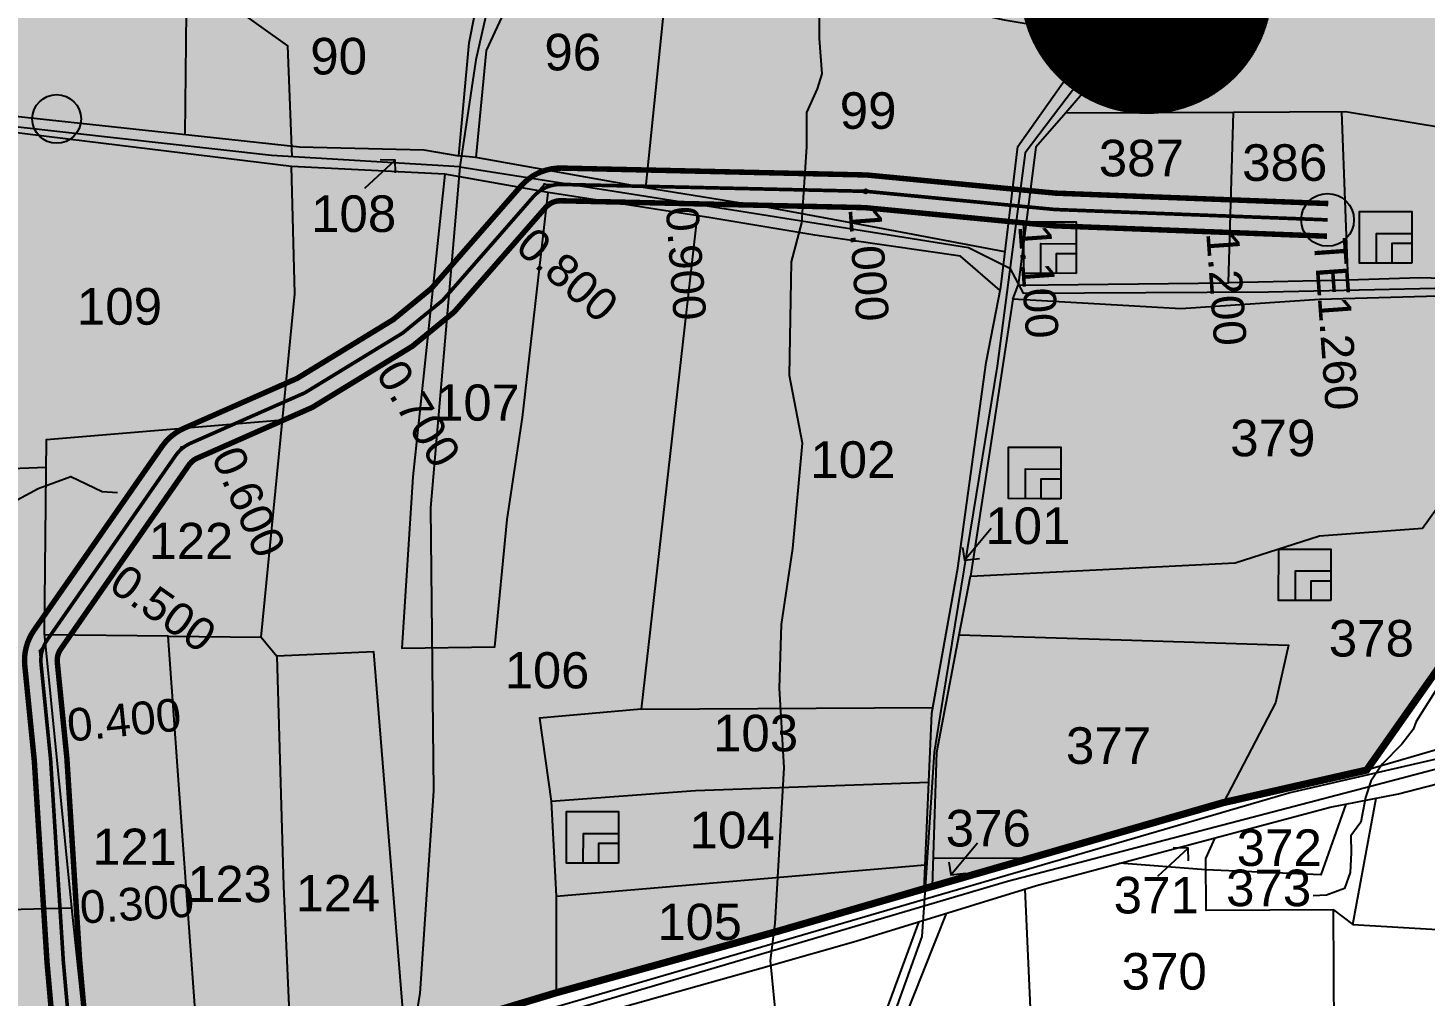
# Model space of a CAD drawing. Header units: inches. Extents: x 206739 to 240559, y 1587423 to 1599564.
# Drawn here: x 214933 to 215702, y 1590383 to 1590916 of the extents above; entities that cross this region are included whole.
import ezdxf
from ezdxf.enums import TextEntityAlignment as Align

# ---------------------------------------------------------------- set-up
doc = ezdxf.new("R2010")
doc.units = ezdxf.units.IN
doc.header["$MEASUREMENT"] = 0
doc.linetypes.add('HIDDEN2', pattern=[0.1875, 0.125, -0.0625])
for name, color, linetype in [('BLOCK', 72, 'Continuous'), ('BOUNDRY STONES', 240, 'Continuous'), ('CANAL1', 7, 'Continuous'), ('CSMark', 72, 'Continuous'), ('PLOT NO', 7, 'Continuous'), ('PLOTS', 7, 'Continuous'), ('PLOTS NO', 7, 'Continuous'), ('ROADS', 1, 'Continuous'), ('STREAMS', 4, 'Continuous'), ('text2', 7, 'Continuous'), ('wells', 7, 'Continuous'), ('WUA-17', 3, 'Continuous')]:
    doc.layers.add(name, color=color, linetype=linetype)
doc.styles.add('FONT1', font='Arial')
doc.styles.get("Standard").update_dxf_attribs({"font": 'arial.ttf'})

# ---------------------------------------------------------------- blocks, each defined once
blk = doc.blocks.new('gfgfdgfdgdfg')
at = {"layer": 'PLOTS NO', "color": 0}
for points in [[(19741.3, 7371.2), (19732, 7370.5), (19732.1, 7359.5)], [(19732, 7370.5), (19753.7, 7348.9)]]:
    blk.add_lwpolyline(points, dxfattribs=at)
blk = doc.blocks.new('CIRCLE-BOX')
for p, q in [((-0.5, 0), (0.5, 0)), ((0, 0.5), (0, -0.5))]:
    blk.add_line(p, q)
blk.add_circle((0, 0), 0.2)

msp = doc.modelspace()

# ---------------------------------------------------------------- hatches: boundary and pattern name
at = {"layer": 'PLOTS NO', "true_color": 0x105689}
h = msp.add_hatch(color=146, dxfattribs=at)
h.dxf.hatch_style = 1
h.paths.add_polyline_path([(214625.79505, 1590262.32162), (214620.06245, 1590317.85323), (214600.78706, 1590363.17505), (214574.57036, 1590402.04399), (214571.13062, 1590445.36558), (214546.87813, 1590538.54478), (214548.99811, 1590550.09652), (214513.50886, 1590654.44787), (214513.76842, 1590687.19534), (214513.82529, 1590694.36972), (214520.20988, 1590831.80143), (214580.7184, 1590942.81254), (214573.71305, 1590949.0457), (214594.6266, 1590969.17547), (214633.16496, 1591003.68923), (214708.15167, 1591030.50325), (214740.16326, 1591038.58884), (214829.33475, 1591101.08058), (214888.88118, 1591126.51589), (214969.98877, 1591132.63589), (215050.36245, 1591145.31117), (215135.49663, 1591175.93189), (215194.78531, 1591198.21377), (215203.33342, 1591200.74395), (215299.22705, 1591236.00729), (215411.60142, 1591258.50123), (215456.3278, 1591130.38541), (215466.468, 1591139.68416), (215495.52187, 1591150.49587), (215612.52771, 1591170.75463), (215627.61699, 1591203.72243), (215625.39737, 1591340.44503), (215704.82913, 1591343.36909), (215896.87273, 1591331.65937), (215974.22871, 1591339.63465), (216079.8248, 1591344.17367), (216054.29261, 1591269.53072), (216347.90807, 1591319.38871), (216361.86486, 1591287.32117), (216405.43606, 1591286.01183), (216415.43005, 1591274.42817), (216430.69873, 1591193.3363), (216423.71648, 1591142.09975), (216373.86241, 1591105.34085), (216283.76367, 1591092.04178), (216232.30155, 1591034.95297), (216198.94511, 1590960.54286), (216136.8444, 1590848.24454), (216142.06626, 1590778.23674), (216137.65695, 1590711.12044), (216026.72063, 1590718.40859), (215886.13116, 1590724.19751), (215846.72794, 1590724.67226), (215833.4102, 1590657.36824), (215799.37956, 1590651.78017), (215746.18583, 1590623.18886), (215723.9945, 1590584.08383), (215669.94234, 1590507.23431), (215591.04035, 1590489.33683), (215484.45263, 1590458.6537), (215430.76632, 1590443.19916), (215426.20714, 1590441.88672), (215346.45058, 1590418.71821), (215223.47504, 1590384.58308), (215158.21957, 1590364.92947), (215140.38016, 1590359.5566), (215027.92095, 1590329.52145), (214968.39784, 1590316.37105), (214891.78597, 1590294.7307), (214772.67383, 1590265.19642), (214721.79074, 1590264.2005)])
at = {"layer": 'text2'}
h = msp.add_hatch(dxfattribs=at)
h.set_pattern_fill('ANSI31', color=5)
h.set_pattern_definition([(45, (24685.25544, -21740.54528), (-0.088388347648, 0.088388347648), [])])
edge = h.paths.add_edge_path()
edge.add_arc((215548.68866, 1590938.06538), 69.0505, 0, 360)
h.paths.add_polyline_path([(215470.02563, 1590907.04218), (215627.35169, 1590907.04218), (215627.35169, 1590969.08857), (215470.02563, 1590969.08857)], flags=9)

# ---------------------------------------------------------------- linework, layer by layer
at = {"layer": 'BOUNDRY STONES'}
msp.add_circle((214948.33242, 1590865.86396), 13.43437, dxfattribs=at)
at = {"layer": 'CANAL1', "color": 200, "linetype": 'ByBlock', "ltscale": 40, "const_width": 3, "elevation": 90.988}
for points in [[(214927.15415, 1590135.6586), (214953.64634, 1590276.95029, 0.068563642), (214953.79172, 1590279.94946), (214943.02507, 1590401.31904), (214936.02824, 1590512.26877), (214930.78013, 1590564.74986, -0.178870237), (214935.83862, 1590584.20878), (215006.40825, 1590685.53954, -0.137603566), (215018.50027, 1590695.49883), (215080.81861, 1590722.99222), (215133.77938, 1590755.35713), (215154.72055, 1590772.49082), (215204.07028, 1590828.89051, -0.222192202), (215226.55021, 1590838.78647), (215394.53309, 1590834.99025), (215498.60251, 1590824.98358), (215648.77865, 1590819.26258)], [(214944.84585, 1590132.3414), (214971.33804, 1590273.6331, 0.068563642), (214971.72131, 1590281.53998), (214960.97493, 1590402.68096), (214953.97176, 1590513.73123), (214948.6908, 1590566.54092, -0.178870237), (214950.60953, 1590573.9219), (215021.17916, 1590675.25265, -0.137603566), (215025.76579, 1590679.03031), (215089.18139, 1590707.00778), (215144.22062, 1590740.64287), (215167.27945, 1590759.50918), (215217.61666, 1590817.03743, -0.222192202), (215226.14353, 1590820.79107), (215393.46691, 1590817.00975), (215497.39749, 1590807.01642), (215648.09343, 1590801.27563)]]:
    msp.add_lwpolyline(points, format="xyb", dxfattribs=at)
at = {"layer": 'CANAL1', "color": 1, "linetype": 'HIDDEN2', "ltscale": 5, "const_width": 2, "elevation": 90.988}
msp.add_lwpolyline([(214936, 1590134), (214962.49219, 1590275.2917, 0.068563642), (214962.75652, 1590280.74472), (214952, 1590402), (214945, 1590513), (214939.73546, 1590565.64539, -0.178870237), (214943.22408, 1590579.06534), (215013.79371, 1590680.39609, -0.137603566), (215022.13303, 1590687.26457), (215085, 1590715), (215139, 1590748), (215161, 1590766), (215210.84347, 1590822.96397, -0.222192202), (215226.34687, 1590829.78877), (215394, 1590826), (215498, 1590816), (215648.43604, 1590810.2691)], format="xyb", dxfattribs=at)
at = {"layer": 'CSMark', "linetype": 'Continuous'}
for p in [(215289.05152, 1590828.37172, 90.988), (215389.026, 1590826.11241, 90.988), (215488.58847, 1590816.90495, 90.988), (215197.81291, 1590808.0719, 90.988), (215588.47943, 1590812.55316, 90.988), (215125.62834, 1590739.82843, 90.988), (215037.07131, 1590693.85499, 90.988), (214972.22727, 1590620.71096, 90.988), (214943.22708, 1590530.72922, 90.988), (214950.1724, 1590430.98058, 90.988)]:
    msp.add_point(p, dxfattribs=at)
at = {"layer": 'PLOTS'}
for points in [[(215210.61582, 1590984.59992), (215206.86329, 1590950.77817), (215184.96776, 1590903.52254), (215179.16441, 1590844.54285), (215169.90548, 1590845.45389), (215175.6273, 1590907.86163), (215187.84734, 1590970.2062), (215189.95419, 1591097.95516), (215194.78531, 1591198.21377), (215194.78531, 1591198.21377)], [(215430.76632, 1590443.19916), (215426.20714, 1590441.88672), (215430.4902, 1590538.6442), (215444.73534, 1590618.38716), (215460.38123, 1590731.7222), (215468.34992, 1590773.13986), (215477.71573, 1590850.74229), (215521.19318, 1590911.99005), (215558.48085, 1590995.9891), (215574.53284, 1591037.88444), (215586.90134, 1591088.86449), (215612.52771, 1591170.75463)], [(215564.41872, 1590985.14456), (215528.32163, 1590897.12217), (215504.2215, 1590869.30857), (215596.63933, 1590869.64165), (215658.33625, 1590869.86402), (215730.60693, 1590857.96252), (215778.97276, 1590866.6953), (215822.34486, 1590880.67268), (215884.0724, 1590904.38143), (215889.2833, 1590970.25989), (215885.60223, 1591035.1847)], [(214824.94991, 1590971.21821), (214822.51531, 1590878.58787), (214937.54777, 1590866.10421), (215021.22088, 1590857.02376), (215082.11276, 1590850.41559), (215150.59617, 1590848.83394), (215169.90548, 1590845.45389)], [(215285.96652, 1590947.49107), (215282.90694, 1590928.25878), (215419.32934, 1590931.74694), (215470.28557, 1590920.44653), (215521.19318, 1590911.99005)], [(214578.99878, 1590942.16572), (214520.20988, 1590831.80143), (214513.82529, 1590694.36972), (214513.50886, 1590654.44787), (214525.15339, 1590621.45624), (214540.08116, 1590573.27181), (214548.99811, 1590550.09652), (214546.87813, 1590538.54478), (214571.13062, 1590445.36558), (214574.57036, 1590402.04399), (214600.78706, 1590363.17505), (214620.06245, 1590317.85323), (214625.79505, 1590262.32162), (214721.79074, 1590264.2005), (214772.67383, 1590265.19642), (214891.78597, 1590294.7307), (214968.39784, 1590316.37105), (215075.71214, 1590340.07992), (215158.21957, 1590364.92947), (215223.47504, 1590384.58308), (215346.45058, 1590418.71821), (215426.20714, 1590441.88672)], [(215019.19212, 1590857.24393), (215020.09219, 1590941.895)], [(215282.90694, 1590928.25878), (215272.63777, 1590827.86478)], [(215468.02517, 1590771.45196), (215446.20133, 1590790.29798), (215365.92213, 1590801.8755), (215308.75942, 1590811.45314), (215219.03613, 1590825.37841), (215162.20285, 1590835.42628), (215077.63808, 1590839.73771), (214965.05101, 1590853.48641), (214870.87506, 1590864.98682), (214824.61751, 1590868.64306), (214789.75428, 1590859.32212), (214657.88608, 1590873.62166), (214650.02884, 1590827.74199), (214776.86405, 1590820.2265), (214786.09845, 1590859.71855)], [(215504.2215, 1590869.30857), (215487.71978, 1590850.26418), (215478.03271, 1590774.27545), (215593.92318, 1590775.50409)], [(215659.4546, 1590777.05186), (215593.92318, 1590775.50409), (215596.63933, 1590869.64165)], [(216136.8444, 1590848.24454), (216131.64686, 1590835.10219), (216142.06626, 1590778.23674), (216137.65695, 1590711.12044), (216026.72063, 1590718.40859), (215925.1312, 1590721.12645), (215886.13116, 1590724.19751), (215829.7058, 1590737.59534), (215770.08679, 1590751.75149), (215772.28693, 1590776.22396), (215699.35445, 1590778.39678), (215659.80393, 1590777.06364), (215656.3264, 1590869.85678)], [(215470.7143, 1590792.73047), (215400.7258, 1590805.82988), (215341.1999, 1590816.97105), (215272.63777, 1590827.86478), (215179.16441, 1590844.54285)], [(214496.62219, 1590598.61823), (214525.8458, 1590523.52052), (214548.99811, 1590550.09652), (214601.43971, 1590553.34168), (214677.11898, 1590556.07046), (214688.06125, 1590569.42119), (214792.19857, 1590560.47241), (214812.5475, 1590491.49517), (214817.16048, 1590427.76395), (214956.62846, 1590431.31513), (214941.58327, 1590582.69329), (214942.71044, 1590689.28488), (215072.76645, 1590700.07057), (215079.48789, 1590769.61588), (215077.63808, 1590839.73771)], [(215162.20285, 1590835.42628), (215144.59354, 1590668.75928), (215138.4896, 1590574.4612), (215189.62606, 1590575.20305), (215196.51135, 1590645.178), (215205.02794, 1590701.51622), (215219.03613, 1590825.37841)], [(215301.19525, 1590812.62712), (215270.26259, 1590540.72344), (215431.0417, 1590541.73142)], [(215757.72301, 1590744.98755), (215761.84368, 1590769.78752), (215644.01194, 1590766.34124), (215567.66253, 1590761.24361), (215475.04129, 1590766.54831), (215478.03271, 1590774.27545)], [(215475.04129, 1590766.54831), (215461.81406, 1590679.7627), (215451.8001, 1590614.05976)], [(214761.14312, 1590753.53032), (214795.93828, 1590704.81609), (214806.38527, 1590668.92674), (214861.46108, 1590671.01933), (214942.54987, 1590674.10029)], [(215445.49771, 1590581.68096), (215451.64006, 1590614.05181), (215597.5455, 1590621.29648), (215643.89991, 1590636.30616), (215700.64036, 1590640.56439), (215748.66292, 1590707.16577), (215757.72301, 1590744.98755), (215846.72794, 1590724.67226)], [(216060.81732, 1590613.13101), (215980.71737, 1590591.8145), (215746.78444, 1590529.55936), (215669.94234, 1590507.23431), (215723.9945, 1590584.08383), (215746.18583, 1590623.18886), (215799.37956, 1590651.78017), (215833.4102, 1590657.36824), (215846.72794, 1590724.67226), (215884.24591, 1590717.24841), (215926.04364, 1590713.8949), (216026.05825, 1590708.16373), (216152.5725, 1590703.80702), (216152.49641, 1590721.91647)], [(215060.96316, 1590580.43151), (215072.76645, 1590700.07057)], [(214230.29818, 1590257.16152), (214404.2632, 1590266.8681), (214543.09899, 1590268.53698), (214578.29376, 1590260.94291), (214602.62915, 1590255.69199), (214627.50446, 1590237.41016), (214772.43161, 1590248.05927), (214879.65656, 1590274.51736), (214984.94637, 1590300.49795), (215084.61283, 1590327.43929), (215232.98276, 1590369.20257), (215342.02294, 1590399.89527), (215388.64381, 1590413.01814), (215488.04168, 1590443.67058), (215649.82109, 1590486.88511), (215687.42858, 1590494.17355), (215926.00832, 1590555.79996), (216086.24798, 1590600.96436), (216171.7513, 1590627.11167)], [(215662.41196, 1590422.21427), (215926.53062, 1590406.60204), (215927.38598, 1590421.07257), (216002.18593, 1590430.65533), (216051.27538, 1590440.78308), (216062.88715, 1590594.37998)], [(215027.92095, 1590329.52145), (215018.07027, 1590466.11621), (215009.78727, 1590580.97267), (214941.5727, 1590581.69402)], [(215009.78727, 1590580.97267), (215060.96316, 1590580.43151), (215069.53675, 1590569.96625), (215073.22515, 1590443.28516), (215077.91273, 1590340.74269)], [(215669.94234, 1590507.23431), (215591.04035, 1590489.33683), (215478.59424, 1590456.96726), (215430.76632, 1590443.19916), (215433.2601, 1590517.18742), (215445.49771, 1590581.68096), (215540.61162, 1590578.74755), (215626.86795, 1590576.08731), (215619.76908, 1590544.37069), (215591.04035, 1590489.33683)], [(215140.38016, 1590359.5566), (215123.1142, 1590572.34935), (215069.53675, 1590569.96625)], [(215270.26259, 1590540.72344), (215214.35422, 1590535.84438), (215220.72174, 1590490.17184), (215300.27448, 1590496.06794), (215428.8077, 1590500.63536)], [(215220.72174, 1590490.17184), (215223.54167, 1590437.78423), (215223.47504, 1590384.58308)], [(215617.4474, 1590294.65088), (215650.73872, 1590300.34074), (215654.85732, 1590311.0426), (215652.06183, 1590362.77531), (215651.74372, 1590430.23637), (215662.41196, 1590422.21427), (215675.20954, 1590491.80546)], [(215658.39715, 1590488.54717), (215644.78995, 1590449.54261), (215581.38413, 1590452.30572), (215533.87413, 1590455.91335)], [(215651.74372, 1590430.23637), (215581.48976, 1590429.90509), (215581.3551, 1590458.46366), (215586.43392, 1590469.95312)], [(215431.34996, 1590458.83144), (215484.45263, 1590458.6537)], [(215223.54167, 1590437.78423), (215426.7908, 1590455.0721)], [(215481.72772, 1590441.72348), (215485.6251, 1590351.7603), (215652.06183, 1590362.77531)], [(214966.30127, 1590341.11067), (214956.62846, 1590431.31513)], [(215438.34274, 1590428.34436), (215400.83196, 1590334.0787), (215375.27992, 1590252.83882), (215353.80099, 1590184.54897), (215356.81188, 1590164.23508), (215356.97759, 1590123.5377), (215284.88246, 1590103.75794), (215317.70283, 1590171.84055), (215358.98589, 1590232.68278), (215376.88625, 1590298.63873), (215386.16917, 1590322.58436)], [(215194.57789, 1590301.2268), (215254.44584, 1590310.26887), (215301.68209, 1590317.40313), (215343.15528, 1590319.9465), (215386.16917, 1590322.58436), (215423.52331, 1590423.77433)]]:
    msp.add_lwpolyline(points, dxfattribs=at)
at = {"layer": 'ROADS'}
for points in [[(215376.93096, 1592094.92187), (215350.894, 1592008.44048), (215305.06139, 1591910.62412), (215265.50903, 1591797.11045), (215240.46581, 1591693.92166), (215227.14039, 1591614.29519), (215217.01639, 1591502.82928), (215206.38052, 1591385.72775), (215213.54003, 1591383.77172), (215210.33691, 1591328.2445), (215196.98691, 1591181.43224), (215191.95516, 1591014.41659), (215194.00243, 1590963.33465), (215179.29914, 1590898.38036), (215170.49806, 1590839.55378), (215066.66653, 1590845.65646), (214813.66454, 1590873.91734), (214817.31866, 1590964.54753), (214690.81776, 1590980.52187), (214610.00003, 1590960.23619), (214574.43334, 1590944.03276)], [(215734.54601, 1592007.08304), (215710.88989, 1591930.34456), (215674.17043, 1591811.22969), (215651.02569, 1591736.15008), (215636.93085, 1591624.90319), (215624.5624, 1591502.06611), (215621.37457, 1591336.45647), (215623.24851, 1591221.02637), (215621.62561, 1591193.21636), (215599.2047, 1591113.84505), (215561.46639, 1590989.7941), (215519.44598, 1590896.83778), (215481.88837, 1590847.25287), (215466.33679, 1590729.77008), (215436.46135, 1590546.88507), (215431.69128, 1590517.02608), (215426.31728, 1590436.83165), (215424.89792, 1590415.65095), (215379.0046, 1590287.74766), (215356.68526, 1590209.8446), (215322.15523, 1590137.41051), (215290.85032, 1590098.71801), (215254.36102, 1590062.81534), (215185.6793, 1590019.84542)], [(215078.11972, 1590844.9833), (215075.75744, 1590906.04586), (215007.35911, 1590955.02033), (214999.90602, 1590997.01459), (215001.361, 1591081.29329), (214997.29691, 1591136.9425)], [(215170.49806, 1590839.55378), (215154.2752, 1590651.68208), (215155.86824, 1590495.88394), (215148.39812, 1590384.25042), (215143.65879, 1590355.73136)], [(215170.49806, 1590839.55378), (215324.10425, 1590815.20005), (215379.28784, 1590806.45088), (215450.61718, 1590795.14185), (215473.48067, 1590783.73778), (215480.67988, 1590769.88016), (215615.95861, 1590770.55496), (215765.91384, 1590774.01701), (215763.85762, 1590748.1137), (215863.43943, 1590725.66428), (215922.92548, 1590717.99797), (216046.9645, 1590712.18712), (216142.33333, 1590707.11784)], [(216854.99704, 1590835.08253), (216815.0978, 1590817.61035), (216629.38255, 1590755.57772), (216412.72851, 1590702.50628), (216277.90701, 1590665.04702), (216058.87105, 1590599.86032), (216036.64506, 1590594.02458), (215854.70849, 1590546.25467), (215661.53734, 1590495.53496), (215472.17119, 1590445.81431), (215265.16571, 1590384.75494), (215081.4625, 1590330.56891), (214892.34534, 1590283.82743), (214777.32916, 1590255.40046), (214628.41989, 1590247.29118), (214593.01971, 1590263.5928), (214562.08171, 1590270.18671), (214420.62541, 1590271.86054), (214230.55822, 1590262.22463)], [(214230.87176, 1590268.32947), (214288.31987, 1590268.97093), (214402.13724, 1590276.2786), (214505.17409, 1590278.14118), (214583.97964, 1590272.41473), (214614.29414, 1590262.42568), (214631.55626, 1590256.73757), (214751.94436, 1590258.57926), (214797.56993, 1590264.57094), (214877.01597, 1590287.77035), (214975.3235, 1590312.59479), (215073.79875, 1590337.46158), (215143.65879, 1590355.73136), (215210.58174, 1590373.23303), (215332.13619, 1590408.662), (215435.79765, 1590438.87578), (215537.90868, 1590468.63766), (215627.14355, 1590494.64658), (215765.91118, 1590526.72803), (215783.95406, 1590533.31864), (215952.72071, 1590578.23147), (216043.72828, 1590603.74767), (216166.0497, 1590638.04347)]]:
    msp.add_lwpolyline(points, dxfattribs=at)
at = {"layer": 'STREAMS'}
for points in [[(215328.50482, 1590118.33753), (215326.99501, 1590157.57676), (215331.21683, 1590179.54281), (215337.03427, 1590217.72435), (215345.4933, 1590271.59658), (215344.50219, 1590307.69602), (215345.06524, 1590333.32982), (215345.11705, 1590366.81193), (215341.50783, 1590402.39224), (215344.1567, 1590422.79128), (215348.99388, 1590508.45415), (215346.44457, 1590552.40344), (215347.54576, 1590587.45329), (215353.89226, 1590629.29609), (215359.21689, 1590687.35843), (215351.94566, 1590724.51386), (215353.0964, 1590787.21745), (215358.88776, 1590808.65798), (215361.57, 1590850.50645), (215361.59914, 1590869.34009), (215367.37754, 1590882.41011), (215370.00798, 1590890.77657), (215368.4674, 1590910.13581), (215368.52892, 1590949.89571)], [(214911.18068, 1590647.89323), (214938.11761, 1590662.40285), (214956.21779, 1590668.98911), (214973.41243, 1590660.58447), (214981.79505, 1590660.13058)], [(215711.64773, 1590556.92595), (215697.14923, 1590534.03942), (215695.57111, 1590529.59263), (215689.27343, 1590521.48922), (215678.51956, 1590510.51377), (215672.21986, 1590501.1017), (215669.32558, 1590492.2078), (215666.68562, 1590478.60264), (215661.17447, 1590471.02145), (215661.42185, 1590461.59925), (215660.8815, 1590450.86971), (215657.72526, 1590441.97621), (215647.76826, 1590438.32761), (215640.43524, 1590438.07724)]]:
    msp.add_lwpolyline(points, dxfattribs=at)
at = {"layer": 'text2', "color": 0, "linetype": 'Continuous', "elevation": 90.988}
msp.add_lwpolyline([(214936, 1590134), (214963, 1590278), (214952, 1590402), (214945, 1590513), (214939, 1590573), (215017, 1590685), (215085, 1590715), (215139, 1590748), (215161, 1590766), (215217, 1590830), (215394, 1590826), (215498, 1590816), (215648.43604, 1590810.2691)], dxfattribs=at)
at = {"layer": 'text2', "linetype": 'Continuous'}
for centre, radius in [((215394, 1590826), 1.15525), ((215648.43604, 1590810.2691, 90.988), 14.531)]:
    msp.add_circle(centre, radius, dxfattribs=at)
at = {"layer": 'wells'}
for points in [[(215694.79116, 1590786.44252), (215666.02973, 1590786.48703), (215666.07364, 1590814.86223), (215694.83506, 1590814.81773)], [(215694.79116, 1590786.44252), (215666.02973, 1590786.48703), (215666.07364, 1590814.86223), (215694.83506, 1590814.81773)], [(215509.84355, 1590780.82515), (215481.08212, 1590780.86965), (215481.12603, 1590809.24486), (215509.88745, 1590809.20036)], [(215509.84355, 1590780.82515), (215481.08212, 1590780.86965), (215481.12603, 1590809.24486), (215509.88745, 1590809.20036)], [(215694.79116, 1590786.44252), (215675.37116, 1590786.47257), (215675.39644, 1590802.80976), (215694.81644, 1590802.77971)], [(215694.79116, 1590786.44252), (215683.97492, 1590786.45926), (215683.99183, 1590797.39165), (215694.80808, 1590797.37492)], [(215509.84355, 1590780.82515), (215490.42355, 1590780.8552), (215490.44883, 1590797.19239), (215509.86883, 1590797.16234)], [(215509.84355, 1590780.82515), (215499.02731, 1590780.84189), (215499.04422, 1590791.77428), (215509.86046, 1590791.75755)], [(215501.44116, 1590656.70234), (215472.67973, 1590656.74684), (215472.72363, 1590685.12205), (215501.48506, 1590685.07755)], [(215501.44116, 1590656.70234), (215472.67973, 1590656.74684), (215472.72363, 1590685.12205), (215501.48506, 1590685.07755)], [(215501.44116, 1590656.70234), (215482.02116, 1590656.73239), (215482.04644, 1590673.06958), (215501.46644, 1590673.03953)], [(215501.44116, 1590656.70234), (215490.62492, 1590656.71908), (215490.64183, 1590667.65147), (215501.45807, 1590667.63473)], [(215650.23695, 1590600.57459), (215621.47552, 1590600.61909), (215621.51942, 1590628.9943), (215650.28085, 1590628.9498)], [(215650.23695, 1590600.57459), (215621.47552, 1590600.61909), (215621.51942, 1590628.9943), (215650.28085, 1590628.9498)], [(215650.23695, 1590600.57459), (215630.81695, 1590600.60464), (215630.84223, 1590616.94183), (215650.26223, 1590616.91178)], [(215650.23695, 1590600.57459), (215639.42071, 1590600.59133), (215639.43762, 1590611.52372), (215650.25386, 1590611.50698)], [(215257.8537, 1590456.01252), (215229.09227, 1590456.05702), (215229.13618, 1590484.43223), (215257.8976, 1590484.38773)], [(215257.8537, 1590456.01252), (215229.09227, 1590456.05702), (215229.13618, 1590484.43223), (215257.8976, 1590484.38773)], [(215257.8537, 1590456.01252), (215238.4337, 1590456.04257), (215238.45898, 1590472.37975), (215257.87898, 1590472.34971)], [(215257.8537, 1590456.01252), (215247.03746, 1590456.02925), (215247.05437, 1590466.96164), (215257.87061, 1590466.94491)]]:
    msp.add_lwpolyline(points, close=True, dxfattribs=at)
at = {"layer": 'WUA-17', "color": 17, "const_width": 4, "elevation": 3}
msp.add_lwpolyline([(216137.65695, 1590711.12044), (216026.72063, 1590718.40859), (215886.13116, 1590724.19751), (215846.72794, 1590724.67226), (215833.4102, 1590657.36824), (215799.37956, 1590651.78017), (215746.18583, 1590623.18886), (215723.9945, 1590584.08383), (215669.94234, 1590507.23431), (215591.04035, 1590489.33683), (215484.45263, 1590458.6537), (215430.76632, 1590443.19916), (215426.20714, 1590441.88672), (215346.45058, 1590418.71821), (215223.47504, 1590384.58308), (215158.21957, 1590364.92947), (215140.38016, 1590359.5566), (215027.92095, 1590329.52145), (214968.39784, 1590316.37105), (214891.78597, 1590294.7307), (214772.67383, 1590265.19642), (214721.79074, 1590264.2005), (214625.79505, 1590262.32162)], dxfattribs=at)

# ---------------------------------------------------------------- block references
at = {"layer": 'BLOCK'}
for p in [(215217, 1590830, 92.056), (215394, 1590826, 91.458), (215498, 1590816, 91.536), (215603, 1590812, 91.539), (215161, 1590766, 92.104), (215139, 1590748, 92.074), (215085, 1590715, 93.862), (215017, 1590685, 93.925), (214939, 1590573, 93.734), (214945, 1590513, 93.819), (214952, 1590402, 91.342)]:
    msp.add_blockref('CIRCLE-BOX', p, dxfattribs=at)
at = {"layer": 'PLOT NO', "xscale": 0.7487261496026493, "yscale": 0.7487261496026493, "zscale": 0.7487261496026493}
for p, rotation in [((210232.52251, 1605832.72664), 267.6279170460926), ((222293.77731, 1576415.01697), 95.24234118249761), ((222286.16294, 1576241.76051), 95.24234118249761), ((210669.26622, 1605453.84555), 267.6279170460926)]:
    msp.add_blockref('gfgfdgfdgdfg', p, dxfattribs=dict(at, rotation=rotation))

# ---------------------------------------------------------------- texts
at = {"layer": 'CSMark', "color": 1, "linetype": 'Continuous', "style": 'FONT1'}
for s, p in [('0.900', (215297.30372, 1590754.97179, 90.988)), ('1.000', (215397.92876, 1590754.40947, 90.988)), ('1.100', (215491.47368, 1590744.97867, 90.988)), ('1.200', (215595.00051, 1590740.9911, 90.988)), ('TE1.260', (215656.46923, 1590705.44667, 90.988))]:
    msp.add_text(s, height=18, rotation=274.08008466, dxfattribs=at).set_placement(p, align=Align.MIDDLE_RIGHT)
for s, rotation, p in [('0.800', 318.8140749, (215206.09126, 1590800.82835, 90.988)), ('0.700', 301.4295652, (215131.36429, 1590730.44233, 90.988)), ('0.600', 293.80594368, (215041.51135, 1590683.79089, 90.988)), ('0.500', 325.14554424, (214981.25394, 1590614.42453, 90.988)), ('0.400', 5.71059312, (214954.17249, 1590531.82376, 90.988)), ('0.300', 3.60846878, (214961.15059, 1590431.67289, 90.988))]:
    msp.add_text(s, height=18, rotation=rotation, dxfattribs=at).set_placement(p, align=Align.MIDDLE_LEFT)
at = {"layer": 'PLOT NO'}
for s, p in [('96', (215216.97392, 1590892.60188)), ('90', (215088.01781, 1590890.36949)), ('99', (215379.6772, 1590860.41167)), ('387', (215522.37905, 1590834.23319)), ('386', (215601.34837, 1590831.75146)), ('108', (215088.46606, 1590803.61321)), ('109', (214959.4782, 1590752.54026)), ('379', (215594.77398, 1590680.092)), ('102', (215363.45497, 1590668.19571)), ('101', (215459.86606, 1590631.74621)), ('378', (215649.0924, 1590569.77868)), ('103', (215309.86729, 1590517.56319)), ('377', (215504.29387, 1590510.67569)), ('104', (215296.97355, 1590464.15548)), ('376', (215438.04777, 1590465.17136)), ('372', (215598.33238, 1590454.45631)), ('373', (215592.49976, 1590432.29938)), ('371', (215530.58165, 1590428.289)), ('370', (215534.9651, 1590386.35078))]:
    msp.add_text(s, height=20.139367, dxfattribs=at).set_placement(p)
at = {"layer": 'PLOTS NO'}
for s, p in [('107', (215156.91551, 1590699.71885)), ('122', (214999.07172, 1590623.50071)), ('106', (215195.25819, 1590552.30166)), ('121', (214968.00731, 1590455.11554)), ('123', (215020.34173, 1590434.58459)), ('124', (215080.00044, 1590429.48053)), ('105', (215279.32609, 1590413.72437))]:
    msp.add_text(s, height=19.931761, rotation=359.91135042, dxfattribs=at).set_placement(p)

doc.saveas('drawing.dxf')
